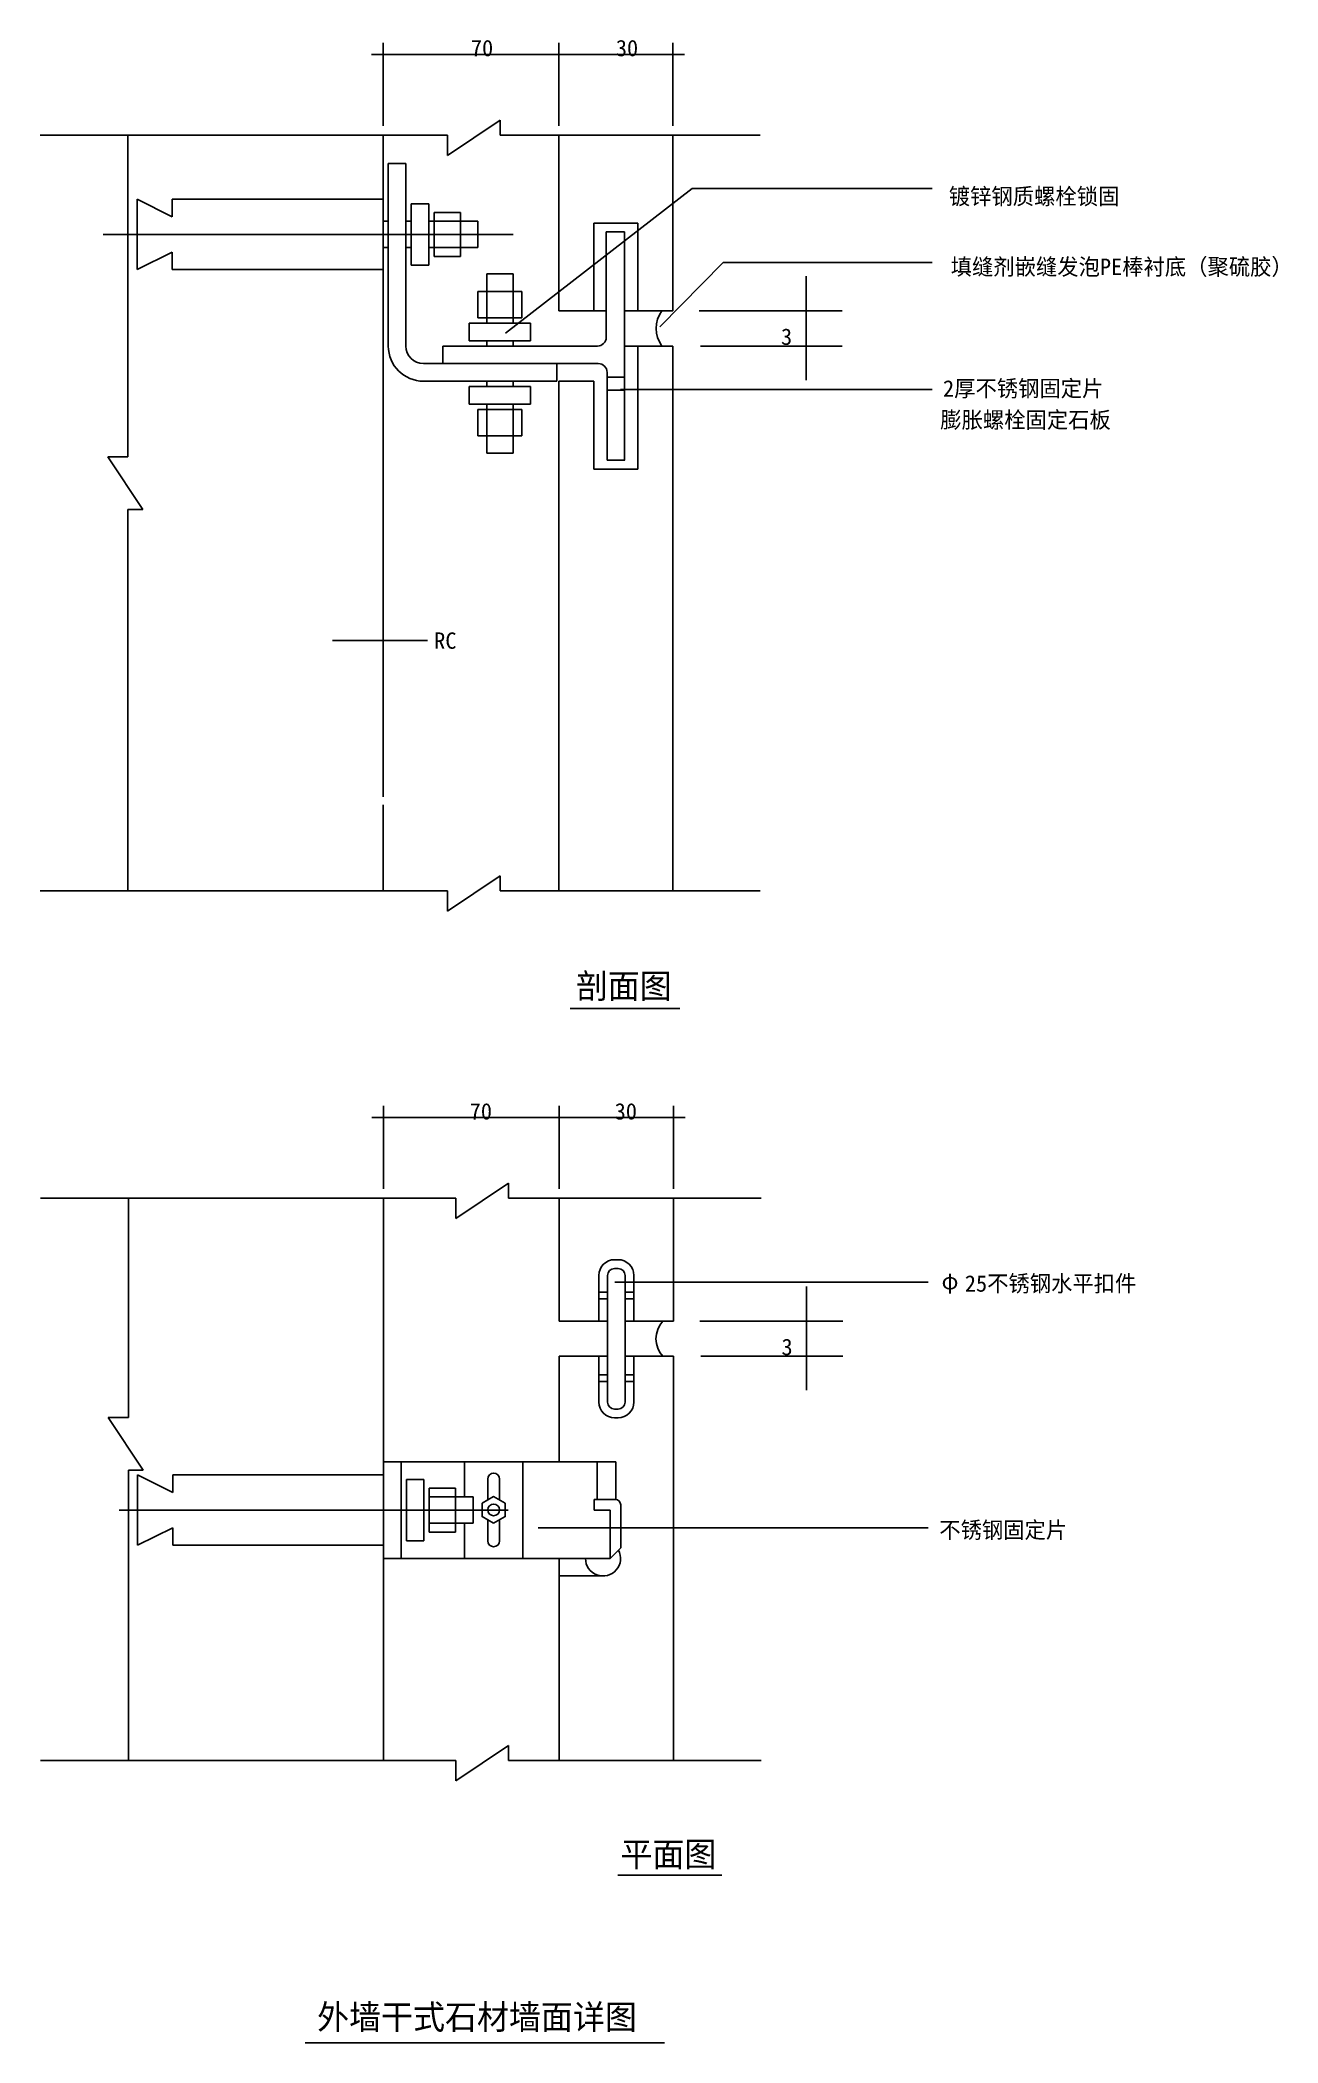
# Model space of a CAD drawing. Header units: metres. Extents: x 4013 to 5070, y 2308 to 4017.
import ezdxf

# ---------------------------------------------------------------- set-up
doc = ezdxf.new("R2010")
doc.units = ezdxf.units.M
for name, color, linetype in [('Dim', 3, 'Continuous'), ('EX', 2, 'Continuous'), ('I-TEXT', 7, 'Continuous'), ('I-TXT', 2, 'Continuous'), ('OL', 9, 'Continuous'), ('QA', 7, 'Continuous'), ('T', 6, 'Continuous'), ('ゅr', 7, 'Continuous'), ('文字', 11, 'Continuous')]:
    doc.layers.add(name, color=color, linetype=linetype)

msp = doc.modelspace()

# ---------------------------------------------------------------- linework, layer by layer
for p, q in [((4465.93, 3190.83), (4559.55, 3190.83)), ((4506.66, 2450.99), (4595.48, 2450.99)), ((4239.62, 2307.9), (4546.43, 2307.9))]:
    msp.add_line(p, q)
at = {"layer": 'Dim'}
for p, q in [((4296.14, 4005.16), (4466.14, 4005.16)), ((4306.14, 4005.22), (4306.14, 4015.16)), ((4306.14, 3944.19), (4306.14, 4005.16)), ((4446.14, 4005.16), (4563.64, 4005.16)), ((4456.14, 4005.22), (4456.14, 4015.16)), ((4456.14, 4005.22), (4456.14, 4015.16)), ((4456.14, 3944.19), (4456.14, 4005.16)), ((4553.64, 4005.22), (4553.64, 4015.16)), ((4553.64, 3944.19), (4553.64, 4005.16)), ((4667.37, 3816), (4667.37, 3727.31)), ((4667.37, 3786.31), (4667.37, 3801.31)), ((4576.14, 3786.31), (4698.23, 3786.31)), ((4667.31, 3786.31), (4657.37, 3786.31)), ((4667.37, 3756.31), (4667.37, 3786.31)), ((4698.23, 3756.31), (4577.07, 3756.31)), ((4667.31, 3756.31), (4657.37, 3756.31)), ((4667.37, 3756.31), (4667.37, 3741.31)), ((4296.57, 3097.82), (4466.57, 3097.82)), ((4306.57, 3097.88), (4306.57, 3107.82)), ((4306.57, 3036.85), (4306.57, 3097.82)), ((4446.57, 3097.82), (4564.07, 3097.82)), ((4456.57, 3097.88), (4456.57, 3107.82)), ((4456.57, 3097.88), (4456.57, 3107.82)), ((4456.57, 3036.85), (4456.57, 3097.82)), ((4554.07, 3097.88), (4554.07, 3107.82)), ((4554.07, 3036.85), (4554.07, 3097.82)), ((4667.8, 2953.66), (4667.8, 2864.97)), ((4576.57, 2923.97), (4698.65, 2923.97)), ((4667.74, 2923.97), (4657.8, 2923.97)), ((4667.8, 2923.97), (4667.8, 2938.97)), ((4667.8, 2893.97), (4667.8, 2923.97)), ((4698.65, 2893.97), (4577.5, 2893.97)), ((4667.74, 2893.97), (4657.8, 2893.97)), ((4667.8, 2893.97), (4667.8, 2878.97))]:
    msp.add_line(p, q, dxfattribs=at)
at = {"layer": 'EX'}
for p, q in [((4325.64, 3912.24), (4310.64, 3912.24)), ((4310.64, 3912.24), (4310.64, 3756.31)), ((4325.64, 3756.31), (4325.64, 3912.24)), ((4096.14, 3881.58), (4126.14, 3866.58)), ((4096.14, 3821.58), (4096.14, 3881.58)), ((4126.14, 3866.58), (4126.14, 3881.58)), ((4126.14, 3881.58), (4306.14, 3881.58)), ((4345.14, 3877.83), (4330.14, 3877.83)), ((4330.14, 3877.83), (4330.14, 3825.33)), ((4345.14, 3825.33), (4345.14, 3877.83)), ((4349.64, 3870.33), (4349.64, 3832.83)), ((4372.14, 3870.33), (4349.64, 3870.33)), ((4372.14, 3832.83), (4372.14, 3870.33)), ((4417.14, 3851.58), (4067.23, 3851.58)), ((4310.64, 3862.83), (4306.14, 3862.83)), ((4330.14, 3862.83), (4325.64, 3862.83)), ((4372.14, 3862.83), (4345.14, 3862.83)), ((4387.14, 3862.83), (4372.14, 3862.83)), ((4387.14, 3840.33), (4387.14, 3862.83)), ((4512.39, 3853.81), (4496.64, 3853.81)), ((4496.64, 3853.81), (4496.64, 3763.81)), ((4512.39, 3853.81), (4512.39, 3658.81)), ((4126.14, 3836.58), (4096.14, 3821.58)), ((4126.14, 3821.58), (4126.14, 3836.58)), ((4306.14, 3840.33), (4310.64, 3840.33)), ((4325.64, 3840.33), (4330.14, 3840.33)), ((4345.14, 3840.33), (4372.14, 3840.33)), ((4349.64, 3832.83), (4372.14, 3832.83)), ((4372.14, 3840.33), (4387.14, 3840.33)), ((4306.14, 3821.58), (4126.14, 3821.58)), ((4330.14, 3825.33), (4345.14, 3825.33)), ((4394.64, 3817.84), (4394.64, 3802.84)), ((4417.14, 3817.84), (4394.64, 3817.84)), ((4417.14, 3802.84), (4417.14, 3817.84)), ((4424.64, 3802.84), (4387.14, 3802.84)), ((4387.14, 3802.84), (4387.14, 3780.34)), ((4394.64, 3802.84), (4394.64, 3775.84)), ((4417.14, 3775.84), (4417.14, 3802.84)), ((4424.64, 3780.34), (4424.64, 3802.84)), ((4387.14, 3780.34), (4424.64, 3780.34)), ((4379.64, 3775.84), (4379.64, 3760.84)), ((4432.14, 3775.84), (4379.64, 3775.84)), ((4432.14, 3760.84), (4432.14, 3775.84)), ((4357.19, 3756.31), (4357.19, 3741.31)), ((4489.14, 3756.31), (4357.19, 3756.31)), ((4379.64, 3760.84), (4432.14, 3760.84)), ((4394.64, 3760.84), (4394.64, 3756.34)), ((4417.14, 3756.34), (4417.14, 3760.84)), ((4523.64, 3756.31), (4512.39, 3756.31)), ((4489.89, 3741.31), (4340.64, 3741.31)), ((4454.59, 3741.31), (4454.59, 3726.31)), ((4497.39, 3658.81), (4497.39, 3733.81)), ((4497.39, 3729.69), (4512.39, 3729.69)), ((4340.64, 3726.31), (4454.59, 3726.31)), ((4379.64, 3706.77), (4379.64, 3721.77)), ((4379.64, 3721.77), (4432.14, 3721.77)), ((4394.64, 3721.77), (4394.64, 3726.27)), ((4417.14, 3726.27), (4417.14, 3721.77)), ((4432.14, 3721.77), (4432.14, 3706.77)), ((4512.39, 3718.56), (4497.39, 3718.56)), ((4512.39, 3718.56), (4497.39, 3718.56)), ((4432.14, 3706.77), (4379.64, 3706.77)), ((4387.14, 3702.27), (4424.64, 3702.27)), ((4387.14, 3679.77), (4387.14, 3702.27)), ((4394.64, 3679.77), (4394.64, 3706.77)), ((4417.14, 3706.77), (4417.14, 3679.77)), ((4424.64, 3702.27), (4424.64, 3679.77)), ((4424.64, 3679.77), (4387.14, 3679.77)), ((4394.64, 3664.77), (4394.64, 3679.77)), ((4417.14, 3679.77), (4417.14, 3664.77)), ((4417.14, 3664.77), (4394.64, 3664.77)), ((4512.56, 3658.81), (4497.39, 3658.81)), ((4506.82, 2976.47), (4503.82, 2976.47)), ((4490.32, 2962.97), (4490.32, 2923.97)), ((4497.82, 2962.97), (4497.82, 2923.97)), ((4506.82, 2968.97), (4503.82, 2968.97)), ((4512.82, 2893.97), (4512.82, 2962.97)), ((4520.32, 2923.97), (4520.32, 2962.97)), ((4497.82, 2854.97), (4497.82, 2923.97)), ((4490.32, 2854.97), (4490.32, 2893.97)), ((4512.82, 2893.97), (4512.82, 2854.97)), ((4520.32, 2893.97), (4520.32, 2854.97)), ((4506.82, 2848.97), (4503.82, 2848.97)), ((4506.82, 2841.47), (4503.82, 2841.47)), ((4306.57, 2803.97), (4504.89, 2803.97)), ((4321.57, 2721.47), (4321.57, 2803.97)), ((4489.08, 2803.97), (4489.08, 2771.7)), ((4504.89, 2803.97), (4504.89, 2771.7)), ((4096.57, 2792.72), (4126.57, 2777.72)), ((4096.57, 2732.72), (4096.57, 2792.72)), ((4126.57, 2777.72), (4126.57, 2792.72)), ((4126.57, 2792.72), (4306.57, 2792.72)), ((4341.07, 2788.97), (4326.07, 2788.97)), ((4326.07, 2788.97), (4326.07, 2736.47)), ((4341.07, 2736.47), (4341.07, 2788.97)), ((4345.57, 2781.47), (4345.57, 2743.97)), ((4368.07, 2781.47), (4345.57, 2781.47)), ((4368.07, 2773.97), (4345.57, 2773.97)), ((4368.07, 2743.97), (4368.07, 2781.47)), ((4383.07, 2773.97), (4368.07, 2773.97)), ((4383.07, 2751.47), (4383.07, 2773.97)), ((4486.3, 2762.7), (4486.3, 2771.7)), ((4486.3, 2771.7), (4504.57, 2771.7)), ((4413.07, 2762.72), (4080.84, 2762.72)), ((4500.07, 2762.7), (4486.3, 2762.7)), ((4500.07, 2721.47), (4500.07, 2762.7)), ((4509.07, 2767.2), (4509.07, 2730.47)), ((4126.57, 2747.72), (4096.57, 2732.72)), ((4126.57, 2732.72), (4126.57, 2747.72)), ((4326.07, 2736.47), (4341.07, 2736.47)), ((4345.57, 2751.47), (4368.07, 2751.47)), ((4345.57, 2743.97), (4368.07, 2743.97)), ((4368.07, 2751.47), (4383.07, 2751.47)), ((4306.57, 2732.72), (4126.57, 2732.72)), ((4500.07, 2721.47), (4306.57, 2721.47)), ((4500.07, 2721.47), (4509.07, 2730.47)), ((4456.57, 2706.47), (4493.97, 2706.47))]:
    msp.add_line(p, q, dxfattribs=at)
msp.add_lwpolyline([(4400.57, 2751.46), (4410.44, 2757.16), (4410.44, 2768.55), (4400.57, 2774.25), (4390.7, 2768.55), (4390.7, 2757.16)], close=True, dxfattribs=at)
msp.add_circle((4400.57, 2762.86), 5, dxfattribs=at)
for centre, radius, start, end in [((4564.02, 3771.31), 24.8, 142.78, 217.22), ((4489.14, 3763.81), 7.5, 270, 0), ((4340.64, 3756.31), 30, 180, 270), ((4340.64, 3756.31), 15, 180, 270), ((4489.89, 3733.81), 7.5, 0, 90), ((4503.82, 2962.97), 13.5, 90, 180), ((4506.82, 2962.97), 13.5, 0, 90), ((4503.82, 2962.97), 6, 90, 180), ((4506.82, 2962.97), 6, 0, 90), ((4503.82, 2854.97), 13.5, 180, 270), ((4503.82, 2854.97), 6, 180, 270), ((4506.82, 2854.97), 13.5, 270, 0), ((4506.82, 2854.97), 6, 270, 0), ((4504.57, 2767.2), 4.5, 0, 90), ((4493.97, 2721.47), 15, 180, 28.29)]:
    msp.add_arc(centre, radius, start, end, dxfattribs=at)
at = {"layer": 'OL'}
for p, q in [((4361.1, 3936.31), (4013.29, 3936.31)), ((4088.29, 3661.77), (4088.29, 3936.31)), ((4306.14, 3371.55), (4306.14, 3936.31)), ((4406.1, 3949.06), (4361.1, 3919.06)), ((4361.1, 3936.31), (4361.1, 3919.06)), ((4406.1, 3936.31), (4406.1, 3949.06)), ((4628.24, 3936.31), (4406.1, 3936.31)), ((4456.14, 3786.31), (4456.14, 3936.31)), ((4553.64, 3936.31), (4553.64, 3786.31)), ((4523.64, 3861.31), (4486.14, 3861.31)), ((4486.14, 3861.31), (4486.14, 3786.31)), ((4523.64, 3786.31), (4523.64, 3861.31)), ((4496.64, 3786.31), (4456.14, 3786.31)), ((4553.64, 3786.31), (4512.39, 3786.31)), ((4523.64, 3756.31), (4523.64, 3651.31)), ((4553.64, 3756.31), (4523.64, 3756.31)), ((4553.64, 3756.31), (4553.64, 3291.31)), ((4486.14, 3726.31), (4456.14, 3726.31)), ((4456.14, 3291.31), (4456.14, 3726.31)), ((4486.14, 3651.31), (4486.14, 3726.31)), ((4088.29, 3661.77), (4071.04, 3661.77)), ((4101.04, 3616.77), (4071.04, 3661.77)), ((4523.64, 3651.31), (4486.14, 3651.31)), ((4088.29, 3616.77), (4101.04, 3616.77)), ((4088.29, 3291.31), (4088.29, 3616.77)), ((4306.14, 3291.31), (4306.14, 3364.84)), ((4406.1, 3304.06), (4361.1, 3274.06)), ((4406.1, 3291.31), (4406.1, 3304.06)), ((4013.29, 3291.31), (4361.1, 3291.31)), ((4361.1, 3291.31), (4361.1, 3274.06)), ((4406.1, 3291.31), (4628.24, 3291.31)), ((4368.3, 3028.97), (4013.72, 3028.97)), ((4088.72, 3028.97), (4088.72, 2841.67)), ((4306.57, 2548.97), (4306.57, 3028.97)), ((4413.3, 3041.72), (4368.3, 3011.72)), ((4368.3, 3028.97), (4368.3, 3011.72)), ((4413.3, 3028.97), (4413.3, 3041.72)), ((4629.07, 3028.97), (4413.3, 3028.97)), ((4456.57, 2923.97), (4456.57, 3028.97)), ((4554.07, 3028.97), (4554.07, 2923.97)), ((4456.57, 2923.97), (4497.82, 2923.97)), ((4512.82, 2923.97), (4554.07, 2923.97)), ((4497.82, 2893.97), (4456.57, 2893.97)), ((4456.57, 2803.97), (4456.57, 2893.97)), ((4554.07, 2893.97), (4512.82, 2893.97)), ((4554.07, 2893.97), (4554.07, 2548.97)), ((4088.72, 2841.67), (4071.47, 2841.67)), ((4101.47, 2796.67), (4071.47, 2841.67)), ((4088.72, 2796.67), (4101.47, 2796.67)), ((4088.72, 2796.67), (4088.72, 2548.97)), ((4456.57, 2548.97), (4456.57, 2721.47)), ((4013.72, 2548.97), (4368.3, 2548.97)), ((4413.3, 2561.72), (4368.3, 2531.72)), ((4368.3, 2548.97), (4368.3, 2531.72)), ((4413.3, 2548.97), (4413.3, 2561.72)), ((4413.3, 2548.97), (4629.07, 2548.97))]:
    msp.add_line(p, q, dxfattribs=at)
msp.add_arc((4560.76, 2908.97), 21.66, 136.17, 223.83, dxfattribs=at)
at = {"layer": 'QA'}
for p, q in [((4497.82, 2948.87), (4490.32, 2948.87)), ((4490.32, 2942.98), (4497.82, 2942.98)), ((4512.82, 2948.87), (4520.32, 2948.87)), ((4520.32, 2942.98), (4512.82, 2942.98)), ((4497.82, 2878.22), (4490.32, 2878.22)), ((4490.32, 2872.41), (4497.82, 2872.41)), ((4520.32, 2878.22), (4512.82, 2878.22)), ((4512.82, 2872.41), (4520.32, 2872.41)), ((4375.57, 2773.97), (4375.57, 2803.97)), ((4425.57, 2803.97), (4425.57, 2721.47)), ((4395.57, 2771.37), (4395.57, 2789.25)), ((4405.57, 2771.37), (4405.57, 2789.25)), ((4395.57, 2754.35), (4395.57, 2736.46)), ((4405.57, 2754.35), (4405.57, 2736.46)), ((4375.57, 2751.47), (4375.57, 2721.47))]:
    msp.add_line(p, q, dxfattribs=at)
for centre, start, end in [((4400.57, 2789.25), 0, 180), ((4400.57, 2736.46), 180, 0)]:
    msp.add_arc(centre, 5, start, end, dxfattribs=at)
at = {"layer": 'ゅr'}
for p, q in [((4410.75, 3767.22), (4570.17, 3890.87)), ((4570.17, 3890.87), (4774.98, 3890.87)), ((4542.58, 3772.85), (4596.64, 3827.51)), ((4596.64, 3827.51), (4774.98, 3827.51)), ((4508.88, 3719.11), (4774.98, 3719.11)), ((4262.99, 3505), (4344.09, 3505)), ((4503.97, 2957.24), (4771.65, 2957.24)), ((4438.54, 2747.61), (4771.65, 2747.61))]:
    msp.add_line(p, q, dxfattribs=at)

# ---------------------------------------------------------------- texts
at = {"layer": 'Dim', "char_height": 14, "attachment_point": 1}
for s, insert in [('\\A1;70', (4381.14, 4017.67)), ('\\A1;30', (4504.89, 4017.67)), ('\\A1;3', (4645.87, 3771.31)), ('\\A1;70', (4380.11, 3110.08)), ('\\A1;30', (4503.86, 3110.08)), ('\\A1;3', (4646.3, 2908.97))]:
    msp.add_mtext(s, dxfattribs=dict(at, insert=insert))
at = {"layer": 'I-TEXT'}
for s, p in [('RC', (4349.78, 3497.89)), ('25不锈钢水平扣件', (4802.83, 2949.15)), ('不锈钢固定片', (4781.03, 2738.81))]:
    msp.add_text(s, height=14, dxfattribs=at).set_placement(p)
at = {"layer": 'I-TXT'}
for s, p in [('剖面图', (4470.73, 3199.51)), ('平面图', (4508.86, 2458.47)), ('外墙干式石材墙面详图', (4249.84, 2319.54))]:
    msp.add_text(s, height=21, dxfattribs=at).set_placement(p)
at = {"layer": 'T'}
msp.add_text('φ', height=14, dxfattribs=at).set_placement((4782.96, 2951.15))
at = {"layer": '文字'}
for s, p in [('镀锌钢质螺栓锁固', (4789.16, 3877.14)), ('填缝剂嵌缝发泡PE棒衬底（聚硫胶）', (4790.78, 3816.98)), ('2厚不锈钢固定片', (4784.19, 3713.13)), ('膨胀螺栓固定石板', (4781.89, 3686.33))]:
    msp.add_text(s, height=14, dxfattribs=at).set_placement(p)

doc.saveas('drawing.dxf')
